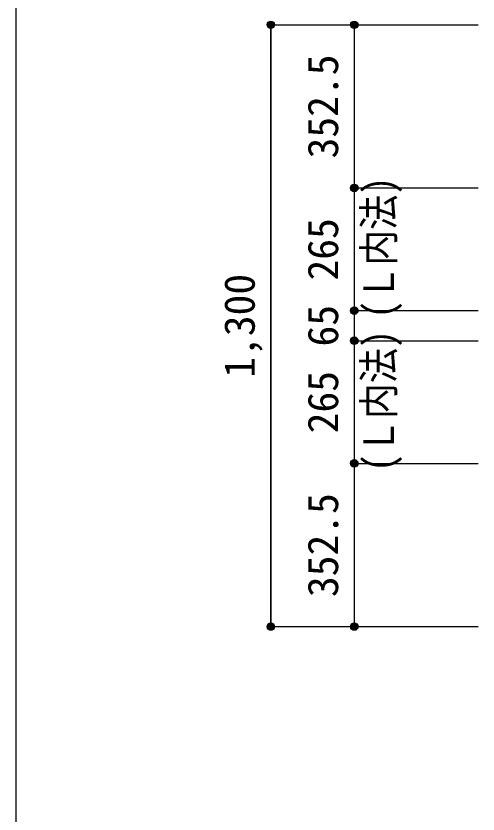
# Model space of a CAD drawing. Units: millimetres at full size, sheet at 1:30. Extents: x -5973 to 5954, y -4195 to 4201.
# Drawn here: x -5973 to -4976, y -2797 to -1073 of the extents above; entities that cross this region are included whole.
import ezdxf
from ezdxf.enums import TextEntityAlignment as Align

# ---------------------------------------------------------------- set-up
doc = ezdxf.new("R2010")
doc.units = ezdxf.units.MM
doc.header["$LTSCALE"] = 30
doc.header["$PDMODE"] = 32
doc.header["$PDSIZE"] = 15
for name, color, linetype in [('0-7_文字', 4, 'Continuous'), ('0-D_寸法', 4, 'Continuous'), ('F-0_枠', 6, 'Continuous')]:
    doc.layers.add(name, color=color, linetype=linetype)
doc.styles.add('ＭＳ ゴシック', font='')
doc.styles.get('ＭＳ ゴシック').set_extended_font_data('MS Gothic')

msp = doc.modelspace()

# ---------------------------------------------------------------- linework, layer by layer
at = {"layer": '0-D_寸法'}
for p, q in [((-5422.84, -1092.16), (-5242.84, -1092.16)), ((-5422.84, -1092.16), (-5242.84, -1092.16)), ((-5422.84, -1092.16), (-5422.84, -2392.16)), ((-5242.84, -1092.16), (-5242.84, -1444.66)), ((-5242.84, -1092.16), (-4975.8, -1092.16)), ((-5242.84, -1444.66), (-4975.8, -1444.66)), ((-5242.84, -1444.66), (-5242.84, -1709.66)), ((-5242.84, -1709.66), (-4975.8, -1709.66)), ((-5242.84, -1709.66), (-5242.84, -1774.66)), ((-5242.84, -1774.66), (-4975.8, -1774.66)), ((-5242.84, -1774.66), (-5242.84, -2039.66)), ((-5242.84, -2039.66), (-4975.8, -2039.66)), ((-5242.84, -2039.66), (-5242.84, -2392.16)), ((-5422.84, -2392.16), (-5242.84, -2392.16)), ((-5242.84, -2392.16), (-4975.8, -2392.16)), ((-5242.84, -2392.16), (-4975.8, -2392.16))]:
    msp.add_line(p, q, dxfattribs=at)
msp.add_lwpolyline([(-5422.84, -2392.16), (-5422.84, -1092.16), (-5422.84, -2392.16)], dxfattribs=at)
for centre, radius in [((-5422.84, -1092.16), 8), ((-5422.84, -1092.16), 7.2), ((-5422.84, -1092.16), 6.4), ((-5242.84, -1092.16), 8), ((-5242.84, -1092.16), 7.2), ((-5242.84, -1092.16), 6.4), ((-5422.84, -1092.16), 5.6), ((-5422.84, -1092.16), 4.8), ((-5422.84, -1092.16), 4), ((-5422.84, -1092.16), 3.2), ((-5422.84, -1092.16), 2.4), ((-5422.84, -1092.16), 1.6), ((-5422.84, -1092.16), 0.8), ((-5242.84, -1092.16), 5.6), ((-5242.84, -1092.16), 4.8), ((-5242.84, -1092.16), 4), ((-5242.84, -1092.16), 3.2), ((-5242.84, -1092.16), 2.4), ((-5242.84, -1092.16), 1.6), ((-5242.84, -1092.16), 0.8), ((-5242.84, -1444.66), 8), ((-5242.84, -1444.66), 7.2), ((-5242.84, -1444.66), 6.4), ((-5242.84, -1444.66), 5.6), ((-5242.84, -1444.66), 4.8), ((-5242.84, -1444.66), 4), ((-5242.84, -1444.66), 3.2), ((-5242.84, -1444.66), 2.4), ((-5242.84, -1444.66), 1.6), ((-5242.84, -1444.66), 0.8), ((-5242.84, -1709.66), 8), ((-5242.84, -1709.66), 7.2), ((-5242.84, -1709.66), 6.4), ((-5242.84, -1709.66), 5.6), ((-5242.84, -1709.66), 4.8), ((-5242.84, -1709.66), 4), ((-5242.84, -1709.66), 3.2), ((-5242.84, -1709.66), 2.4), ((-5242.84, -1709.66), 1.6), ((-5242.84, -1709.66), 0.8), ((-5242.84, -1774.66), 8), ((-5242.84, -1774.66), 7.2), ((-5242.84, -1774.66), 6.4), ((-5242.84, -1774.66), 5.6), ((-5242.84, -1774.66), 4.8), ((-5242.84, -1774.66), 4), ((-5242.84, -1774.66), 3.2), ((-5242.84, -1774.66), 2.4), ((-5242.84, -1774.66), 1.6), ((-5242.84, -1774.66), 0.8), ((-5242.84, -2039.66), 8), ((-5242.84, -2039.66), 7.2), ((-5242.84, -2039.66), 6.4), ((-5242.84, -2039.66), 5.6), ((-5242.84, -2039.66), 4.8), ((-5242.84, -2039.66), 4), ((-5242.84, -2039.66), 3.2), ((-5242.84, -2039.66), 2.4), ((-5242.84, -2039.66), 1.6), ((-5242.84, -2039.66), 0.8), ((-5422.84, -2392.16), 8), ((-5422.84, -2392.16), 7.2), ((-5422.84, -2392.16), 6.4), ((-5422.84, -2392.16), 5.6), ((-5422.84, -2392.16), 4.8), ((-5422.84, -2392.16), 4), ((-5422.84, -2392.16), 3.2), ((-5422.84, -2392.16), 2.4), ((-5422.84, -2392.16), 1.6), ((-5422.84, -2392.16), 0.8), ((-5242.84, -2392.16), 8), ((-5242.84, -2392.16), 7.2), ((-5242.84, -2392.16), 6.4), ((-5242.84, -2392.16), 5.6), ((-5242.84, -2392.16), 4.8), ((-5242.84, -2392.16), 4), ((-5242.84, -2392.16), 3.2), ((-5242.84, -2392.16), 2.4), ((-5242.84, -2392.16), 1.6), ((-5242.84, -2392.16), 0.8)]:
    msp.add_circle(centre, radius, dxfattribs=at)
at = {"layer": '0-D_寸法', "color": 7}
for p in [(-5422.84, -1092.16), (-5242.84, -1092.16), (-5242.84, -1092.16), (-5242.84, -1444.66), (-5242.84, -1444.66), (-5242.84, -1709.66), (-5242.84, -1709.66), (-5242.84, -1774.66), (-5242.84, -1774.66), (-5242.84, -2039.66), (-5242.84, -2039.66), (-5422.84, -2392.16), (-5242.84, -2392.16), (-5242.84, -2392.16)]:
    msp.add_point(p, dxfattribs=at)
at = {"layer": 'F-0_枠'}
msp.add_line((-5972.88, 4201.15), (-5972.88, -4195.24), dxfattribs=at)

# ---------------------------------------------------------------- texts
at = {"layer": '0-7_文字', "style": 'ＭＳ ゴシック', "width": 0.85}
for p in [(-5137.16, -1726.59), (-5137.16, -2057.73)]:
    msp.add_text('(Ｌ内法)', height=65.98, rotation=90, dxfattribs=at).set_placement(p, align=Align.BOTTOM_LEFT)
at = {"layer": '0-D_寸法', "style": 'ＭＳ ゴシック'}
for s, p in [('352.5', (-5257.84, -1380.91)), ('265', (-5257.84, -1644.66)), ('1,300', (-5437.84, -1854.66)), ('65', (-5257.84, -1787.16)), ('265', (-5257.84, -1974.66)), ('352.5', (-5257.84, -2328.41))]:
    msp.add_text(s, height=65.98, rotation=90, dxfattribs=at).set_placement(p, align=Align.BOTTOM_LEFT)

doc.saveas('drawing.dxf')
